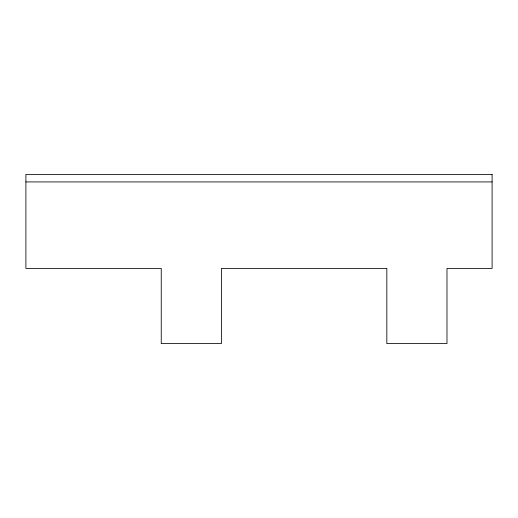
<?xml version="1.0" encoding="UTF-8"?>
<svg xmlns="http://www.w3.org/2000/svg" width="518" height="518" viewBox="0 0 518 518"><rect width="100%" height="100%" fill="white"/><g stroke="black" fill="none" stroke-linecap="round" stroke-linejoin="round"><path stroke-width="0.78" d="M25.9 181.928L492.1 181.928M492.1 174.404L25.9 174.404L25.9 268.402L161.247 268.402L161.247 343.596L221.406 343.596L221.406 268.402L386.829 268.402L386.829 343.596L446.982 343.596L446.982 268.402L492.1 268.402L492.1 174.404"/></g></svg>
